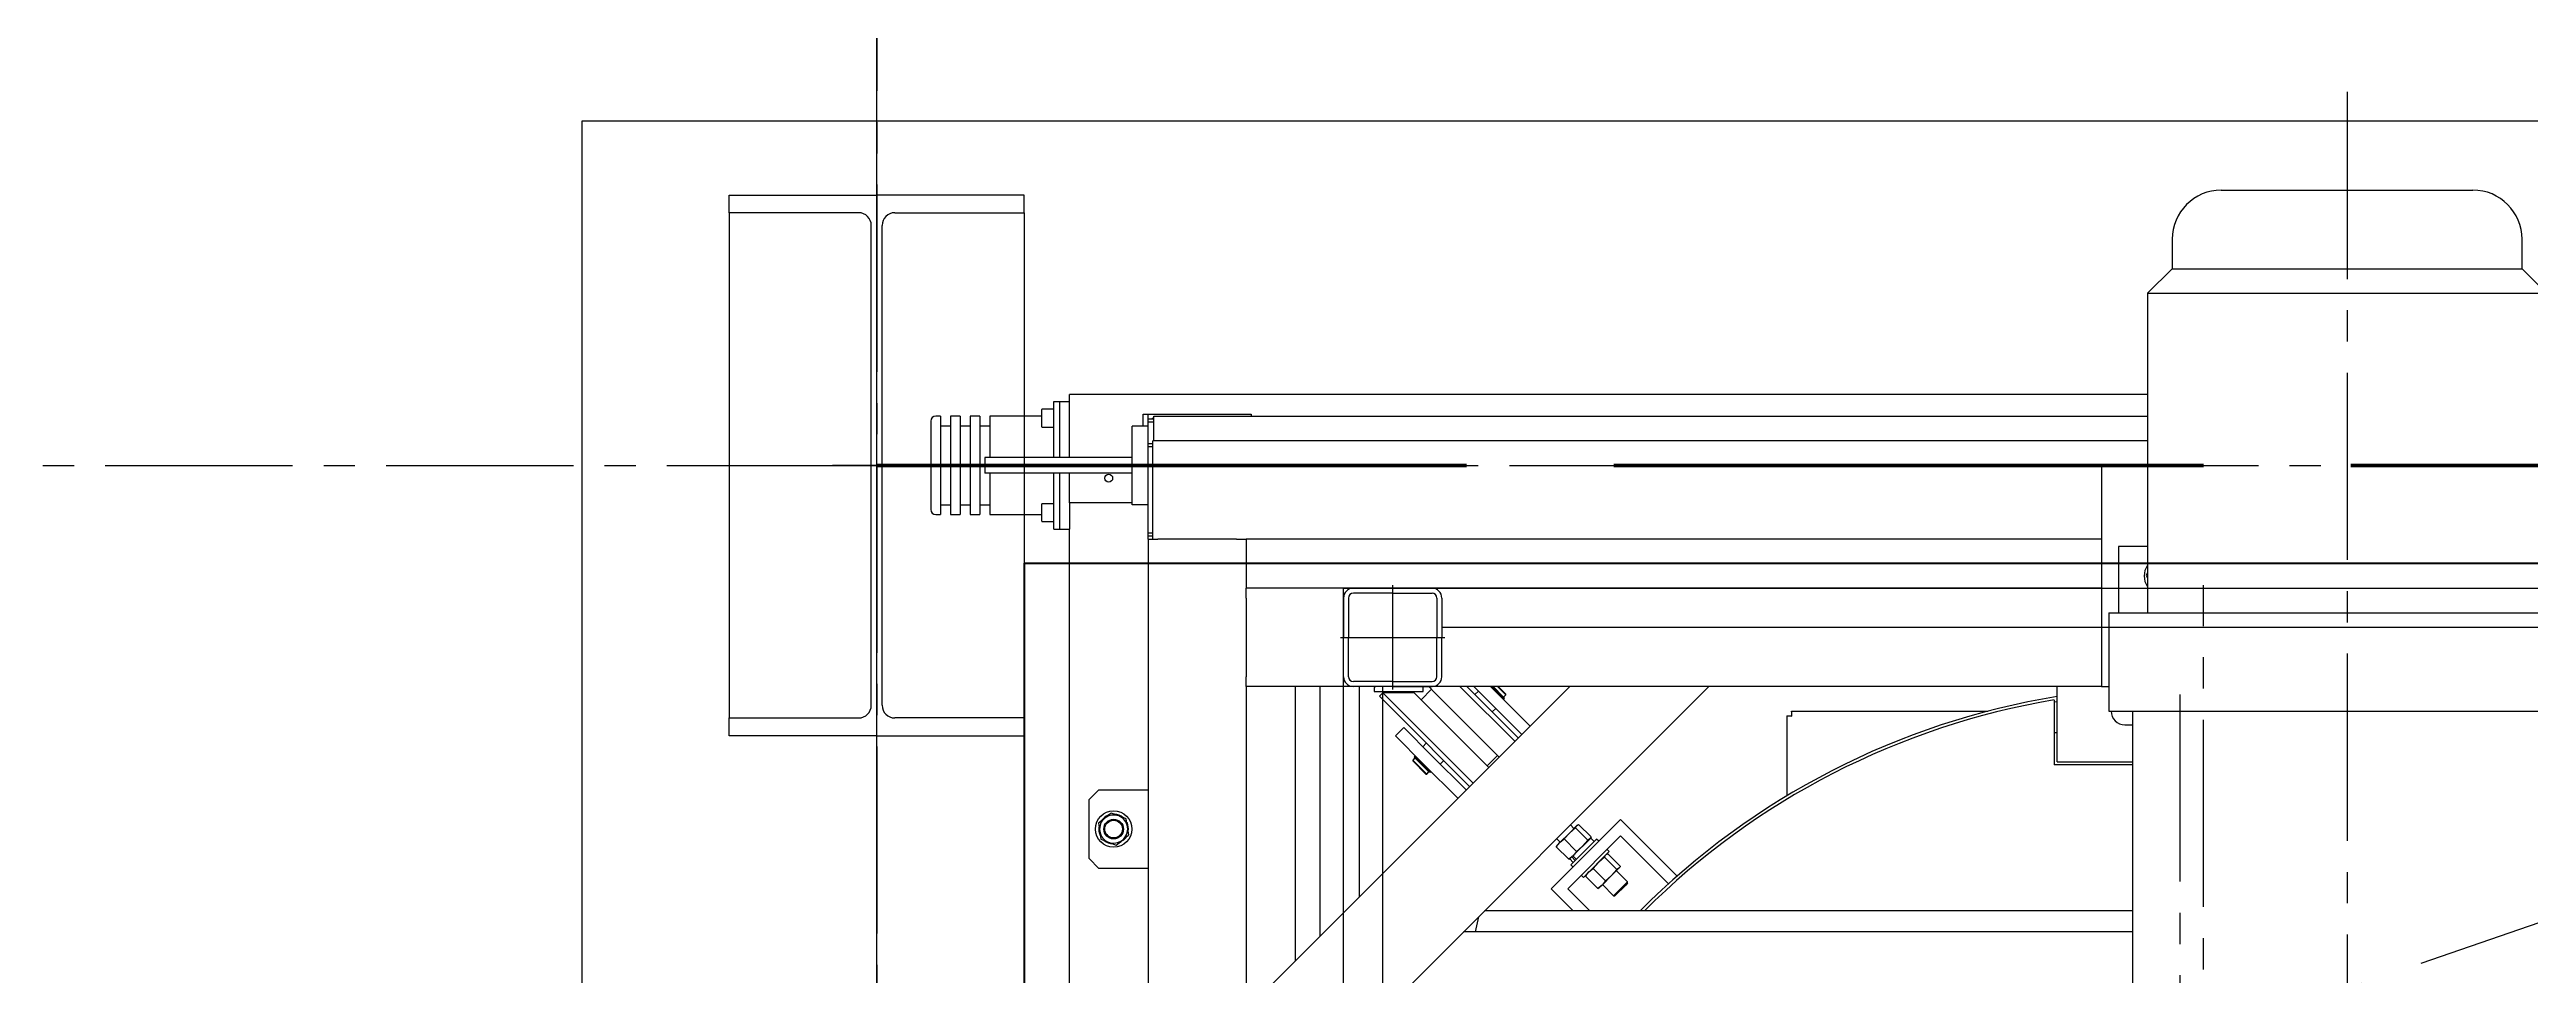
# Model space of a CAD drawing. Header units: millimetres. Extents: x 163705 to 1616509, y 81827 to 302547.
# Drawn here: x 1349399 to 1351919, y 149745 to 150683 of the extents above; entities that cross this region are included whole.
import ezdxf

# ---------------------------------------------------------------- set-up
doc = ezdxf.new("R2010")
doc.units = ezdxf.units.MM
doc.header["$LTSCALE"] = 10
for name, pattern in [('ACAD_ISO02W100', [15, 12, -3]), ('CENTER', [50.8, 31.75, -6.35, 6.35, -6.35]), ('CENTER2', [28.575, 19.05, -3.175, 3.175, -3.175])]:
    doc.linetypes.add(name, pattern=pattern)
for name, color, linetype, lineweight in [('1-中心线', 1, 'CENTER2', 0), ('1-护栏', 4, 'Continuous', 18), ('1-标注', 3, 'Continuous', 0), ('1-设备轮廓', 2, 'Continuous', 18), ('1-轴线', 9, 'CENTER', 0), ('1-钢构', 6, 'Continuous', 0)]:
    doc.layers.add(name, color=color, linetype=linetype, lineweight=lineweight)
doc.styles.get("Standard").update_dxf_attribs({"font": 'arial.ttf'})
doc.dimstyles.new('AM_GB50$0', dxfattribs={"dimscale": 50, "dimtxt": 3.5, "dimasz": 3.5, "dimexe": 1, "dimexo": 1, "dimgap": 1.5, "dimtad": 1, "dimdsep": 46, "dimtxsty": 'Standard', "dimcen": 0, "dimclrd": 256, "dimclre": 256, "dimclrt": 2, "dimadec": 0, "dimazin": 2, "dimtp": 0.1, "dimtm": 0.1, "dimtfac": 0.71, "dimtdec": 3, "dimtmove": 0, "dimatfit": 3, "dimfxl": 0, "dimlwd": -1, "dimlwe": -1, "dimarcsym": 0})

# ---------------------------------------------------------------- blocks, each defined once
blk = doc.blocks.new('G$CEDFA10A2')
for p, q in [((0, 535), (0, 553)), ((0, 553), (150, 553)), ((131.5, 535), (0, 535)), ((0, 535), (0, 21)), ((300, 553), (150, 553)), ((168.5, 535), (300, 535)), ((300, 535), (300, 553)), ((300, 535), (300, 21)), ((144.5, 34), (144.5, 522)), ((155.5, 34), (155.5, 522)), ((0, 21), (131.5, 21)), ((0, 3), (0, 21)), ((150, 3), (0, 3)), ((150, 3), (300, 3)), ((300, 21), (168.5, 21)), ((300, 3), (300, 21))]:
    blk.add_line(p, q)
for centre, start, end in [((131.5, 522), 0, 90), ((168.5, 522), 90, 180), ((131.5, 34), 270, 0), ((168.5, 34), 180, 270)]:
    blk.add_arc(centre, 13, start, end)
at = {"layer": '1-中心线'}
for p, q in [((150, 0), (150, 556)), ((-3, 278), (303, 278))]:
    blk.add_line(p, q, dxfattribs=at)
blk.add_text('HC_SUPERPART', height=0.001).set_placement((150, 3))
blk = doc.blocks.new('SW_CENTERMARKSYMBOL_0')
at = {"lineweight": 18}
for p, q in [((0, 5), (0, 774.5)), ((-5, 0), (-774.5, 0)), ((0, 0), (-2.5, 0)), ((0, 0), (0, 2.5)), ((0, 0), (0, -2.5)), ((0, 0), (2.5, 0)), ((5, 0), (774.5, 0)), ((0, -5), (0, -774.5))]:
    blk.add_line(p, q, dxfattribs=at)
blk = doc.blocks.new('G$CE9C43516')
for p, q in [((1413, 2560), (1669, 2560)), ((1363, 2510), (1363, 2480)), ((1719, 2480), (1719, 2510)), ((1363, 2480), (1338, 2455)), ((1363, 2480), (1719, 2480)), ((1744, 2455), (1719, 2480)), ((1338, 2455), (1338, 2130)), ((1338, 2455), (1744, 2455)), ((225, 2345), (231, 2345)), ((225, 2288), (225, 2345)), ((231, 2345), (231, 2288)), ((231, 2345), (241, 2345)), ((1338, 2352), (241, 2352)), ((241, 2349), (241, 2352)), ((241, 2288), (241, 2349)), ((100, 2325), (100, 2280)), ((110, 2330), (105, 2330)), ((110, 2330), (110, 2280)), ((120, 2320), (110, 2320)), ((130, 2330), (120, 2330)), ((120, 2330), (120, 2280)), ((130, 2330), (130, 2280)), ((140, 2320), (130, 2320)), ((150, 2330), (140, 2330)), ((140, 2330), (140, 2280)), ((150, 2330), (150, 2280)), ((160, 2320), (150, 2320)), ((213, 2330), (160, 2330)), ((160, 2330), (160, 2288)), ((213, 2325.5), (213, 2336.9)), ((213, 2319.1), (213, 2325.5)), ((225, 2337), (213.1, 2337)), ((213.1, 2319), (225, 2319)), ((321, 2320), (305, 2320)), ((305, 2240), (305, 2320)), ((316, 2332), (426, 2332)), ((316, 2320), (316, 2332)), ((321, 2327), (321, 2332)), ((327, 2327), (321, 2327)), ((321, 2324), (321, 2327)), ((327, 2324), (321, 2324)), ((321, 2302), (321, 2324)), ((327, 2330), (1338, 2330)), ((327, 2318), (327, 2330)), ((426, 2332), (426, 2330)), ((326, 2302), (321, 2302)), ((321, 2299), (321, 2302)), ((326, 2299), (321, 2299)), ((321, 2211), (321, 2299)), ((1338, 2305), (326, 2305)), ((326, 2295), (326, 2305)), ((326, 2215), (326, 2295)), ((327, 2305), (327, 2318)), ((325, 2280), (0, 2280)), ((100, 2280), (100, 2235)), ((110, 2280), (110, 2230)), ((120, 2280), (120, 2230)), ((130, 2280), (130, 2230)), ((140, 2280), (140, 2230)), ((150, 2280), (150, 2230)), ((155, 2288), (155, 2272)), ((189.6, 2288), (155, 2288)), ((189.6, 2272), (155, 2272)), ((160, 2272), (160, 2230)), ((305, 2288), (189.6, 2288)), ((305, 2272), (189.6, 2272)), ((225, 2215), (225, 2272)), ((231, 2272), (231, 2215)), ((241, 2242), (241, 2272)), ((1338, 2280), (1291, 2280)), ((1291, 2280), (1291, 2055)), ((105, 2230), (110, 2230)), ((110, 2240), (120, 2240)), ((120, 2230), (130, 2230)), ((130, 2240), (140, 2240)), ((140, 2230), (150, 2230)), ((150, 2240), (160, 2240)), ((160, 2230), (213, 2230)), ((213, 2230.9), (213, 2240.9)), ((213, 2223.1), (213, 2230.9)), ((225, 2241), (213.1, 2241)), ((213.1, 2223), (225, 2223)), ((305, 2242), (241, 2242)), ((241, 2242), (241, 2215)), ((321, 2240), (305, 2240)), ((225, 2215), (231, 2215)), ((231, 2215), (241, 2215)), ((241, 345), (241, 2215)), ((326, 2211), (321, 2211)), ((321, 2208), (321, 2211)), ((326, 2208), (321, 2208)), ((321, 2205), (321, 2208)), ((321, 2205), (321, 355)), ((321, 2205), (331, 2205)), ((326, 2205), (326, 2215)), ((411, 2205), (331, 2205)), ((411, 2205), (421, 2205)), ((1291, 2205), (421, 2205)), ((421, 2205), (421, 2155)), ((1308.5, 2197.5), (1308.5, 2130)), ((1338, 2197.5), (1308.5, 2197.5)), ((1338, 2170.5), (1336.5, 2168.3)), ((1336.5, 2168.3), (1338, 2165.4)), ((1291, 2155), (421, 2155)), ((421, 2145), (421, 2155)), ((421, 2145), (421, 2065)), ((1298.5, 2130), (1298.5, 2030)), ((1298.5, 2130), (1783.5, 2130)), ((421, 2055), (421, 2065)), ((1291, 2055), (421, 2055)), ((421, 2055), (421, 505)), ((421, 1725.7), (750.3, 2055)), ((421, 1584.3), (891.7, 2055)), ((471, 1775.7), (471, 2055)), ((496, 1800.7), (496, 2055)), ((536, 1840.7), (536, 2055)), ((551, 2053.3), (551, 2050)), ((551, 2050), (601, 2050)), ((559.9, 2048.6), (556.4, 2045.1)), ((571.6, 2029.9), (556.4, 2045.1)), ((591.8, 2048.6), (559.9, 2048.6)), ((575.1, 2033.5), (559.9, 2048.6)), ((602.7, 2037.7), (591.8, 2048.6)), ((609.4, 2052.2), (598.8, 2041.6)), ((601, 2050), (601, 2055)), ((613.3, 2048.3), (606.6, 2055)), ((678.4, 1983.2), (613.3, 2048.3)), ((694.4, 1999.1), (638.4, 2055)), ((697.9, 2002.6), (645.5, 2055)), ((666, 2041.6), (652.6, 2055)), ((657.2, 2050.4), (653.6, 2046.9)), ((701.4, 2006.1), (666, 2041.6)), ((674.5, 2050), (669.5, 2055)), ((682.9, 2042.3), (670.2, 2055)), ((683.6, 2043), (671.7, 2055)), ((682.8, 2044.2), (672.1, 2055)), ((709.9, 2014.6), (674.5, 2050)), ((685.1, 2046.5), (676.6, 2055)), ((677.3, 2055), (685.1, 2047.2)), ((681.6, 2043), (681.9, 2043.3)), ((682.3, 2044.4), (682.5, 2044.6)), ((682.8, 2044.2), (685.1, 2046.5)), ((682.9, 2042.3), (683.6, 2043)), ((685.1, 2046.5), (685.1, 2047.2)), ((1246, 1978.3), (1246, 2055)), ((1291, 2055), (1298.5, 2055)), ((648.4, 1953.1), (571.6, 2029.9)), ((651.9, 1956.6), (575.1, 2033.5)), ((667.8, 1972.6), (602.7, 2037.7)), ((671.3, 2029.2), (674.9, 2032.7)), ((971, 2025.3), (971, 1943.8)), ((971, 2025.3), (975, 2025.3)), ((975.7, 2030), (1175.7, 2030)), ((975.7, 2030), (975.7, 2026)), ((1243, 2041.3), (1243, 1975.3)), ((1243, 2039.3), (1246, 2039.8)), ((1298.5, 2030), (1783.5, 2030)), ((1322.5, 2030), (1322.5, 530)), ((581.2, 2013.3), (572.7, 2004.8)), ((601, 1976.5), (572.7, 2004.8)), ((609.4, 1985), (581.2, 2013.3)), ((604.1, 1997.4), (600.6, 1993.8)), ((1243, 2008.3), (1246, 2008.3)), ((1315, 2016), (1322.5, 2016)), ((592.6, 1982.3), (590.4, 1980)), ((590.4, 1980), (590.4, 1979.3)), ((590.4, 1980), (604.5, 1965.9)), ((603.8, 1965.9), (590.4, 1979.3)), ((592.7, 1984.1), (591.9, 1983.4)), ((607.9, 1967.5), (591.9, 1983.4)), ((606.8, 1968.2), (592.6, 1982.3)), ((608.6, 1968.2), (592.7, 1984.1)), ((593.2, 1982.2), (593, 1981.9)), ((593.9, 1983.6), (593.5, 1983.2)), ((636.4, 1941.1), (601, 1976.5)), ((603.8, 1965.9), (604.5, 1965.9)), ((604.5, 1965.9), (606.8, 1968.2)), ((606.4, 1968.5), (606.6, 1968.7)), ((607.7, 1969.1), (608, 1969.4)), ((607.9, 1967.5), (608.6, 1968.2)), ((644.9, 1949.6), (609.4, 1985)), ((618.3, 1976.1), (621.8, 1979.7)), ((666, 1974.4), (676.6, 1985)), ((1322.5, 1975.3), (1243, 1975.3)), ((1246, 1978.3), (1322.5, 1978.3)), ((261, 1940), (271, 1950)), ((271, 1950), (321, 1950)), ((261, 1880), (261, 1940)), ((277.1, 1921.2), (270.7, 1916)), ((270.7, 1916), (271.9, 1907.9)), ((291.2, 1923.3), (283.5, 1926.3)), ((298.9, 1920.3), (291.2, 1923.3)), ((300.1, 1912.1), (298.9, 1920.3)), ((801.8, 1919.9), (731.1, 1849.2)), ((859.5, 1862.2), (801.8, 1919.9)), ((271.9, 1907.9), (273.1, 1899.7)), ((273.1, 1899.7), (280.8, 1896.7)), ((280.8, 1896.7), (288.5, 1893.7)), ((288.5, 1893.7), (294.9, 1898.8)), ((291.6, 1896), (293.7, 1897)), ((293.7, 1897), (293.3, 1897.6)), ((295.2, 1899.1), (295.7, 1898.5)), ((301.3, 1904), (300.1, 1912.1)), ((736.4, 1891.9), (740, 1896.4)), ((737, 1892.9), (736.4, 1891.9)), ((736.4, 1891.9), (749, 1879.3)), ((736.8, 1900.1), (740.3, 1896.6)), ((737.2, 1893.6), (736.9, 1893)), ((737.2, 1893.6), (740, 1896.4)), ((749.7, 1906), (740, 1896.4)), ((744.4, 1899.9), (749.7, 1906)), ((744.4, 1899.9), (757, 1887.3)), ((748, 1849.2), (801.8, 1903)), ((757, 1913.3), (749.7, 1906)), ((749.7, 1906), (755.8, 1911.3)), ((754.4, 1910.7), (750.9, 1914.2)), ((751.2, 1873.6), (777.4, 1899.8)), ((753.2, 1882.7), (771.4, 1900.9)), ((755.8, 1911.3), (757, 1913.3)), ((755.8, 1911.3), (768.4, 1898.7)), ((757, 1913.3), (759.1, 1914.6)), ((757.4, 1913.8), (757, 1913.3)), ((763.1, 1892.6), (757, 1887.3)), ((758, 1914.1), (757.4, 1913.8)), ((759.1, 1914.6), (771.7, 1902)), ((768.4, 1898.7), (763.1, 1892.6)), ((770.4, 1899.9), (768.4, 1898.7)), ((771.7, 1902), (770.4, 1899.9)), ((770.9, 1900.3), (771.2, 1900.9)), ((775, 1897.4), (771.4, 1900.9)), ((779.5, 1897.7), (777.4, 1899.8)), ((801.8, 1903), (850.5, 1854.2)), ((271, 1870), (261, 1880)), ((321, 1870), (271, 1870)), ((753.5, 1882.9), (749, 1879.3)), ((749, 1879.3), (750, 1879.9)), ((750.1, 1879.6), (752.1, 1881.6)), ((750.1, 1879.8), (750.7, 1880.1)), ((750.1, 1879.6), (753.6, 1876)), ((751.2, 1873.6), (753.3, 1871.5)), ((752.1, 1881.6), (752.5, 1882)), ((752.1, 1881.6), (755.6, 1878)), ((753.2, 1882.7), (752.5, 1882)), ((753.2, 1882.7), (756.8, 1879.2)), ((763.9, 1860.9), (790.1, 1887.1)), ((766.1, 1862.2), (769.6, 1866.5)), ((769.6, 1866.5), (773.9, 1870)), ((773.9, 1870), (779.2, 1876.1)), ((773.9, 1870), (786.5, 1857.4)), ((779.2, 1876.1), (785.3, 1881.4)), ((785.3, 1881.4), (786.6, 1883.6)), ((785.3, 1881.4), (797.9, 1868.8)), ((787.8, 1884.4), (787.1, 1884.1)), ((790.1, 1887.1), (788, 1889.2)), ((788.8, 1884.9), (801.4, 1872.3)), ((800.1, 1870.1), (792.6, 1862.7)), ((797.9, 1868.8), (792.6, 1862.7)), ((808.9, 1856.3), (797.5, 1867.6)), ((800.1, 1870.1), (797.9, 1868.8)), ((800.6, 1870.6), (800.1, 1870.1)), ((800.6, 1870.6), (800.9, 1871.3)), ((731.1, 1849.2), (753.5, 1826.8)), ((770.4, 1826.8), (748, 1849.2)), ((761.8, 1863), (763.9, 1860.9)), ((766.7, 1863.2), (766.1, 1862.2)), ((766.1, 1862.2), (778.7, 1849.6)), ((766.9, 1863.9), (766.6, 1863.2)), ((783, 1853.1), (778.7, 1849.6)), ((778.7, 1849.6), (779.6, 1850.2)), ((779.7, 1850.1), (780.4, 1850.4)), ((783, 1853.1), (780.4, 1850.4)), ((792.6, 1862.7), (783, 1853.1)), ((786.5, 1857.4), (783, 1853.1)), ((783.4, 1853.5), (794.7, 1842.1)), ((792.6, 1862.7), (786.5, 1857.4)), ((794.7, 1842.1), (806.8, 1854.2)), ((794.7, 1842.1), (796.1, 1842.1)), ((807, 1853), (796.1, 1842.1)), ((806.8, 1854.2), (808.9, 1856.3)), ((808.9, 1854.9), (807, 1853)), ((808.9, 1854.9), (808.9, 1856.3)), ((657.4, 1820.7), (653.9, 1805.4)), ((1322.5, 1826.8), (663.5, 1826.8)), ((1322.5, 1805.4), (642.1, 1805.4))]:
    blk.add_line(p, q)
at = {"flags": 128}
for points in [[(327, 2328.4), (325.3, 2327.2), (325.1, 2327)], [(295.7, 1898.5), (297.3, 1900.1), (298.7, 1901.9)]]:
    blk.add_lwpolyline(points, dxfattribs=at)
for centre, radius in [((281, 2267), 4), ((286, 1910), 18.5), ((286, 1910), 10), ((286, 1910), 9)]:
    blk.add_circle(centre, radius)
for centre, radius, start, end in [((1413, 2510), 50, 90, 180), ((1669, 2510), 50, 0, 90), ((105, 2325), 5, 90, 180), ((213.1, 2336.9), 0.1, 90, 180), ((213.1, 2319.1), 0.1, 180, 270), ((105, 2235), 5, 180, 270), ((213.1, 2240.9), 0.1, 90, 180), ((213.1, 2223.1), 0.1, 180, 270), ((1353, 2167.5), 18.5, 144.1752, 215.8248), ((552.7, 2053.3), 1.67, 90, 180), ((1371, 1280), 775, 99.2818, 135.123), ((1371, 1280), 772, 99.5439, 134.9009), ((1315, 2030), 14, 180, 270), ((286, 1910), 14.3, 128.5631, 188.5631), ((286, 1910), 15.1, 111.1575, 146.0411), ((286, 1910), 14.3, 68.5631, 128.5631), ((286, 1910), 15.1, 51.0935, 85.9542), ((286, 1910), 14.3, 8.5631, 68.5631), ((286, 1910), 15.1, 351.7199, 25.6004), ((286, 1910), 15.1, 171.5318, 205.4016), ((286, 1910), 14.3, 188.5631, 248.5631), ((286, 1910), 15.1, 229.7947, 266.6079), ((286, 1910), 14.3, 248.5631, 308.5631), ((286, 1910), 14.3, 308.5631, 8.5631)]:
    blk.add_arc(centre, radius, start, end)
for points in [[(971, 2025.3), (971.1, 2025.3), (971.2, 2025.2), (972.4, 2025.1), (974, 2025.1), (975.3, 2025), (976, 2025)], [(975, 2025.3), (975, 2025.3), (975, 2025.2), (975.3, 2025.1), (975.6, 2025.1), (975.9, 2025), (976, 2025)], [(976, 2025), (976, 2025.7), (975.9, 2027), (975.9, 2028.6), (975.8, 2029.8), (975.7, 2029.9), (975.7, 2030)], [(976, 2025), (976, 2025.1), (975.9, 2025.4), (975.9, 2025.7), (975.8, 2026), (975.7, 2026), (975.7, 2026)]]:
    blk.add_open_spline(points, degree=3)
for points, knots in [([(283.5, 1926.3), (283.1, 1925.9), (280.9, 1924.2), (278.8, 1922.5), (277.1, 1921.2)], [0, 0, 0, 0, 0.225037, 1, 1, 1, 1]), ([(294.9, 1898.8), (296.6, 1900.2), (298.7, 1901.9), (300.9, 1903.6), (301.3, 1904)], [0, 0, 0, 0, 0.774963, 1, 1, 1, 1]), ([(740, 1896.4), (741.1, 1897.3), (742.5, 1898.6), (744.1, 1899.7), (744.4, 1899.9)], [0, 0, 0, 0, 0.774963, 1, 1, 1, 1]), ([(757, 1887.3), (756.8, 1887), (755.7, 1885.4), (754.4, 1884), (753.5, 1882.9)], [0, 0, 0, 0, 0.2250368, 1, 1, 1, 1]), ([(787.8, 1884.4), (788, 1884.5), (788.3, 1884.7), (788.6, 1884.9), (788.8, 1884.9)], [0, 0, 0, 0, 0.5005291, 1, 1, 1, 1]), ([(801.4, 1872.3), (801.4, 1872.1), (801, 1871.3), (800.5, 1870.7), (800.1, 1870.1)], [0, 0, 0, 0, 0.225037, 1, 1, 1, 1])]:
    blk.add_open_spline(points, degree=3, knots=knots)
at = {"layer": '1-中心线'}
blk.add_line((1541, 2660), (1541, 0), dxfattribs=at)
at = {"layer": '1-中心线', "lineweight": 0}
blk.add_blockref('SW_CENTERMARKSYMBOL_0', (1371, 1280), dxfattribs=at)
blk = doc.blocks.new('G$CCFF6A2D1')
for p, q in [((53, 103), (13, 103)), ((53, 0), (53, 106)), ((53, 103), (93, 103)), ((3, 93), (3, 53)), ((8, 93), (8, 53)), ((53, 98), (13, 98)), ((53, 98), (93, 98)), ((98, 93), (98, 53)), ((103, 93), (103, 53)), ((0, 53), (106, 53)), ((3, 13), (3, 53)), ((8, 13), (8, 53)), ((98, 13), (98, 53)), ((103, 13), (103, 53)), ((53, 8), (13, 8)), ((53, 3), (13, 3)), ((53, 8), (93, 8)), ((53, 3), (93, 3))]:
    blk.add_line(p, q)
for centre, radius, start, end in [((13, 93), 10, 90, 180), ((93, 93), 10, 0, 90), ((13, 93), 5, 90, 180), ((93, 93), 5, 0, 90), ((13, 13), 10, 180, 270), ((13, 13), 5, 180, 270), ((93, 13), 5, 270, 0), ((93, 13), 10, 270, 0)]:
    blk.add_arc(centre, radius, start, end)
blk.add_text('HC_SUPERPART', height=0.001).set_placement((53, 53))
blk = doc.blocks.new('G$CB724F952')
blk.add_lwpolyline([(3, 3), (3, 1753), (1753, 1753), (1753, 3)], close=True)
for points in [[(1653, 1713), (103, 1713)], [(43, 103), (43, 1653)], [(1713, 1653), (1713, 103)], [(1653, 43), (103, 43)]]:
    blk.add_lwpolyline(points)
at = {"layer": '1-中心线'}
for p, q in [((878, 0), (878, 1756)), ((0, 878), (1756, 878))]:
    blk.add_line(p, q, dxfattribs=at)
for p in [(0, 1650), (1650, 1650), (0, 0), (1650, 0)]:
    blk.add_blockref('G$CCFF6A2D1', p)
blk = doc.blocks.new('*D561')
at = {"layer": '1-标注', "transparency": 16777216}
for p, q in [((1350240.9, 149637.6), (1350240.9, 151121.6)), ((1353740.9, 149637.6), (1353740.9, 151121.6)), ((1353565.9, 151071.6), (1350415.9, 151071.6))]:
    blk.add_line(p, q, dxfattribs=at)
for points in [[(1350415.9, 151100.8), (1350415.9, 151042.5), (1350240.9, 151071.6)], [(1353565.9, 151100.8), (1353565.9, 151042.5), (1353740.9, 151071.6)]]:
    blk.add_solid(points, dxfattribs=at)
at = {"layer": 'Defpoints', "transparency": 16777216}
for p in [(1350240.9, 151071.6), (1350240.9, 149587.6), (1353740.9, 149587.6)]:
    blk.add_point(p, dxfattribs=at)
at = {"layer": '1-标注', "transparency": 16777216, "insert": (1351990.9, 151236.1), "char_height": 175, "attachment_point": 5}
blk.add_mtext('3500', dxfattribs=at)

msp = doc.modelspace()

# ---------------------------------------------------------------- linework, layer by layer
msp.add_lwpolyline([(1350390.928, 143159.632), (1352665.928, 143159.632), (1352665.928, 150159.632), (1350390.928, 150159.632)], close=True)
at = {"layer": '1-中心线'}
for p, q in [((1350240.928, 152259.738), (1350240.928, 140559.499)), ((1345741.278, 150259.632), (1397741.203, 150259.632))]:
    msp.add_line(p, q, dxfattribs=at)
at = {"layer": '1-护栏'}
msp.add_lwpolyline([(1356740.928, 150609.632), (1349940.928, 150609.632), (1349940.928, 142709.632), (1356740.928, 142709.632)], dxfattribs=at)
at = {"layer": '1-设备轮廓', "color": 5, "linetype": 'ACAD_ISO02W100', "lineweight": 50, "ltscale": 5}
msp.add_lwpolyline([(1350240.928, 150259.632), (1393540.926, 150259.632)], dxfattribs=at)
at = {"layer": '1-轴线'}
msp.add_lwpolyline([(1350539.593, 143361.582), (1350851.203, 149423.708), (1352466.574, 149977.812)], dxfattribs=at)

# ---------------------------------------------------------------- block references
at = {"layer": '1-设备轮廓'}
for name, p in [('G$CE9C43516', (1350195.993, 147979.632)), ('G$CB724F952', (1350712.928, 148381.641))]:
    msp.add_blockref(name, p, dxfattribs=at)
at = {"layer": '1-钢构'}
msp.add_blockref('G$CEDFA10A2', (1350090.928, 149981.632), dxfattribs=at)

# ---------------------------------------------------------------- dimensions: what is measured, and where the dimension line sits
at = {"layer": '1-标注'}
dim = msp.add_linear_dim(base=(1350240.928, 151071.645), p1=(1353740.928, 149587.643), p2=(1350240.928, 149587.643), dimstyle='AM_GB50$0', override={"dimtmove": 1}, dxfattribs=at)
dim.commit()
dim.dimension.update_dxf_attribs({"geometry": '*D561', "text_midpoint": (1351990.928, 151236.055)})

doc.saveas('drawing.dxf')
